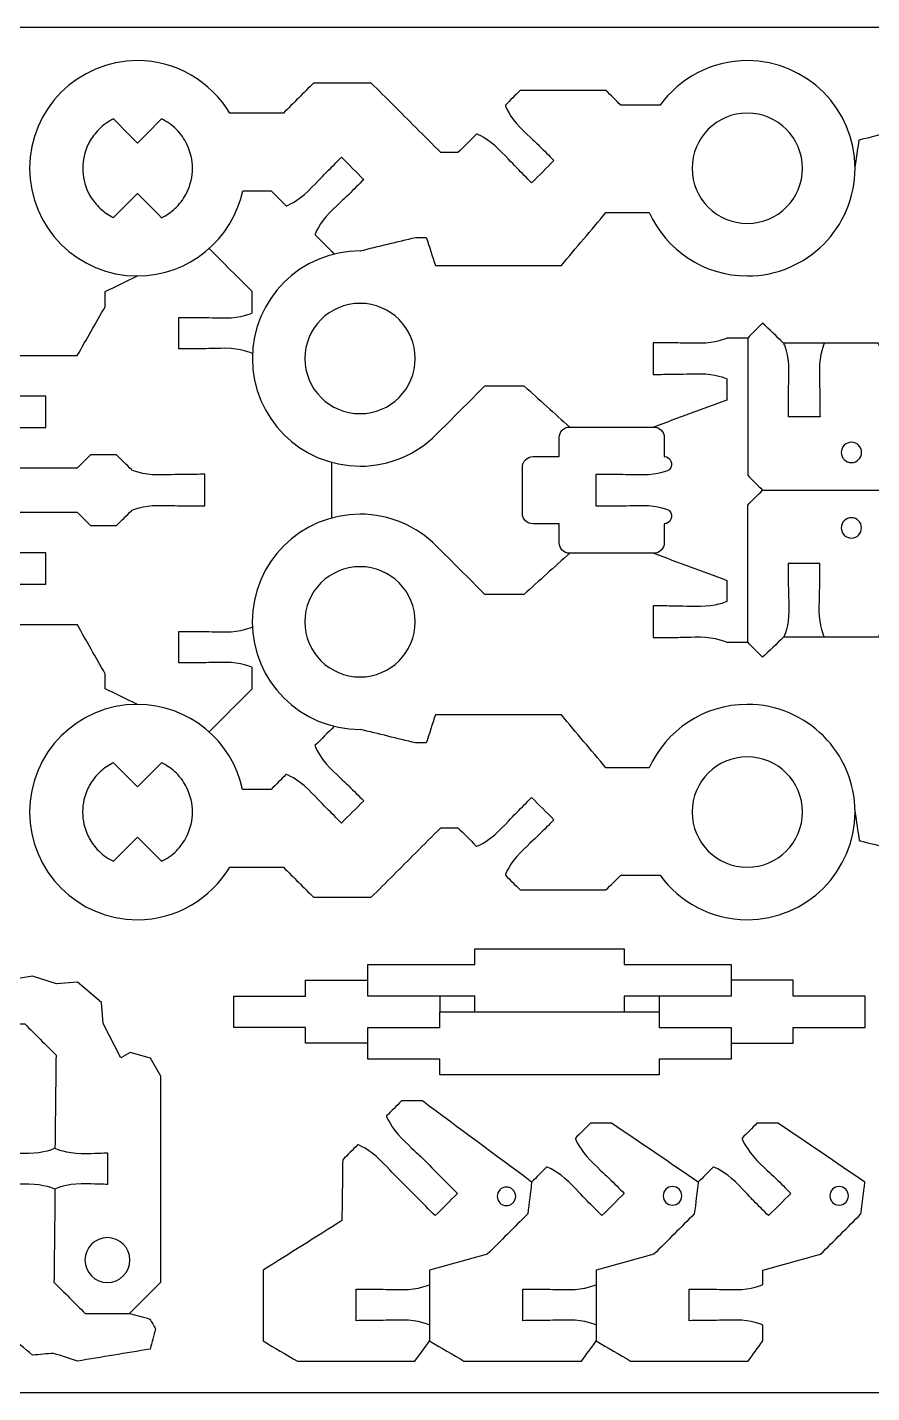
# Model space of a CAD drawing. Extents: x 0 to 680, y 0 to 410.
# Drawn here: x 50.8 to 131.1, y 140 to 270 of the extents above; entities that cross this region are included whole.
import ezdxf

# ---------------------------------------------------------------- set-up
doc = ezdxf.new("R2010")
doc.units = 0
doc.header["$MEASUREMENT"] = 0
doc.layers.add('DEFAULT', color=18, linetype='CONTINUOUS')

msp = doc.modelspace()

# ---------------------------------------------------------------- linework, layer by layer
at = {"layer": 'DEFAULT', "color": 1}
for points in [[(126.63, 239.94), (122.72, 239.93)], [(79.7, 228.59), (79.7, 223.28)], [(126.63, 211.94), (122.72, 211.93)], [(93.35, 176.27), (93.35, 177.77), (83.16, 177.77), (83.16, 180.77), (93.35, 180.77), (93.35, 182.27), (107.55, 182.27), (107.55, 180.77), (117.75, 180.77), (117.75, 177.77), (107.55, 177.77), (107.55, 176.27)], [(60.49, 147.54), (63.47, 150.52), (63.47, 154.74), (63.47, 170.13), (62.47, 171.87), (60.54, 172.39), (59.67, 171.89), (57.99, 175.17), (57.82, 177.16), (55.52, 179.09), (53.52, 178.92), (51.26, 179.67), (44.34, 178.53), (43.82, 176.59), (44.36, 175.65), (46.29, 175.13)], [(83.15, 173.27), (77.24, 173.27), (77.24, 174.77), (70.41, 174.77), (70.41, 177.77), (77.24, 177.77), (77.24, 179.27), (83.15, 179.27)], [(117.75, 173.27), (123.65, 173.27), (123.65, 174.77), (130.49, 174.77), (130.49, 177.77), (123.65, 177.77), (123.65, 179.27), (117.75, 179.27)], [(90, 177.77), (90, 176.27)], [(110.9, 177.77), (110.9, 176.27)]]:
    msp.add_lwpolyline(points, dxfattribs=at)
msp.add_lwpolyline([(90, 176.27), (110.9, 176.27), (110.9, 174.77), (117.75, 174.77), (117.75, 171.77), (110.9, 171.77), (110.9, 170.27), (90, 170.27), (90, 171.77), (83.16, 171.77), (83.16, 174.77), (90, 174.77)], close=True, dxfattribs=at)
for points, knots in [([(5.01, 140.01), (2.24, 140.01), (0.01, 142.24), (0.01, 145.01), (0.01, 185.01), (0.01, 225.01), (0.01, 265.01), (0.01, 267.77), (2.24, 270), (5.01, 270), (75, 270), (145, 270), (215, 270), (217.77, 270), (220.01, 267.77), (220.01, 265.01), (220.01, 225.01), (220.01, 185.01), (220.01, 145.01), (220.01, 142.24), (217.77, 140.01), (215, 140.01), (145, 140.01), (75, 140.01), (5.01, 140.01)], [0, 0, 0, 0, 1, 1, 1, 341.157, 341.157, 341.157, 342.157, 342.157, 342.157, 937.432, 937.432, 937.432, 938.432, 938.432, 938.432, 1278.589, 1278.589, 1278.589, 1279.589, 1279.589, 1279.589, 1874.864, 1874.864, 1874.864, 1874.864]), ([(82.42, 248.72), (84.19, 249.15), (85.95, 249.58), (87.72, 250), (88.05, 250), (88.39, 250), (88.72, 250), (89.01, 249.11), (89.3, 248.22), (89.6, 247.33), (93.59, 247.33), (97.59, 247.33), (101.58, 247.33), (102.99, 249.01), (104.41, 250.69), (105.82, 252.37), (107.18, 252.37), (108.55, 252.37), (109.91, 252.37), (109.92, 252.37), (109.92, 252.38), (109.93, 252.38), (111.54, 248.82), (115.12, 246.33), (119.28, 246.33), (122.1, 246.33), (124.66, 247.48), (126.52, 249.34), (128.37, 251.19), (129.52, 253.75), (129.52, 256.58), (129.52, 262.23), (124.93, 266.83), (119.28, 266.83), (115.86, 266.83), (112.84, 265.16), (110.97, 262.59), (109.73, 262.59), (108.48, 262.59), (107.24, 262.59), (106.76, 263.06), (106.29, 263.53), (105.82, 264), (103.1, 264), (100.38, 264), (97.66, 264), (97.19, 263.53), (96.72, 263.06), (96.25, 262.59), (96.21, 262.55), (96.68, 261.45), (97.66, 260.46), (98.64, 259.49), (99.22, 258.97), (99.46, 258.73), (99.93, 258.26), (100.4, 257.79), (100.87, 257.32), (100.16, 256.61), (99.46, 255.9), (98.75, 255.19), (98.28, 255.67), (97.81, 256.14), (97.34, 256.61), (97.1, 256.85), (96.59, 257.44), (95.6, 258.41), (94.63, 259.39), (93.52, 259.87), (93.49, 259.83), (92.9, 259.24), (92.31, 258.66), (91.73, 258.07), (91.19, 258.07), (90.65, 258.07), (90.11, 258.07), (89.32, 258.87), (88.52, 259.67), (87.72, 260.46), (87.01, 261.17), (86.31, 261.88), (85.6, 262.59), (84.89, 263.29), (84.18, 264), (83.48, 264.7), (81.65, 264.7), (79.83, 264.7), (78, 264.7), (77.04, 263.75), (76.09, 262.79), (75.13, 261.83), (73.43, 261.83), (71.73, 261.83), (70.03, 261.83), (68.23, 264.82), (64.96, 266.83), (61.23, 266.83), (55.57, 266.83), (50.98, 262.23), (50.98, 256.58), (50.98, 250.93), (55.57, 246.33), (61.23, 246.33), (66.14, 246.33), (70.26, 249.81), (71.25, 254.43), (72.15, 254.43), (73.06, 254.43), (73.96, 254.43), (74.43, 253.96), (74.91, 253.49), (75.38, 253.01), (75.42, 252.97), (76.52, 253.45), (77.5, 254.42), (78.48, 255.4), (79, 255.98), (79.24, 256.22), (79.71, 256.69), (80.18, 257.16), (80.65, 257.64), (81.36, 256.93), (82.06, 256.22), (82.77, 255.52), (82.3, 255.04), (81.83, 254.57), (81.35, 254.1), (81.11, 253.86), (80.53, 253.35), (79.55, 252.37), (78.58, 251.4), (78.1, 250.28), (78.14, 250.25), (78.75, 249.64), (79.36, 249.03), (79.97, 248.42)], [0, 0, 0, 0, 15.458103, 15.458103, 15.458103, 18.297103, 18.297103, 18.297103, 26.288301, 26.288301, 26.288301, 60.256301, 60.256301, 60.256301, 78.934754, 78.934754, 78.934754, 90.524754, 90.524754, 90.524754, 90.592289, 90.592289, 90.592289, 91.592289, 91.592289, 91.592289, 92.592289, 92.592289, 92.592289, 93.592289, 93.592289, 93.592289, 94.592289, 94.592289, 94.592289, 95.592289, 95.592289, 95.592289, 106.192289, 106.192289, 106.192289, 111.863286, 111.863286, 111.863286, 134.983286, 134.983286, 134.983286, 140.653575, 140.653575, 140.653575, 141.653575, 141.653575, 141.653575, 142.653575, 142.653575, 142.653575, 148.316089, 148.316089, 148.316089, 156.816927, 156.816927, 156.816927, 162.487941, 162.487941, 162.487941, 163.487941, 163.487941, 163.487941, 164.487941, 164.487941, 164.487941, 171.544159, 171.544159, 171.544159, 176.123159, 176.123159, 176.123159, 185.719309, 185.719309, 185.719309, 194.218025, 194.218025, 194.218025, 202.724524, 202.724524, 202.724524, 218.244524, 218.244524, 218.244524, 229.769657, 229.769657, 229.769657, 244.228657, 244.228657, 244.228657, 245.228657, 245.228657, 245.228657, 246.228657, 246.228657, 246.228657, 247.228657, 247.228657, 247.228657, 248.228657, 248.228657, 248.228657, 255.928657, 255.928657, 255.928657, 261.598947, 261.598947, 261.598947, 262.598947, 262.598947, 262.598947, 263.598947, 263.598947, 263.598947, 269.257922, 269.257922, 269.257922, 277.757346, 277.757346, 277.757346, 283.427655, 283.427655, 283.427655, 284.427655, 284.427655, 284.427655, 285.427655, 285.427655, 285.427655, 292.766009, 292.766009, 292.766009, 292.766009]), ([(129.52, 256.58), (129.66, 257.48), (129.79, 258.38), (129.92, 259.28), (131.17, 259.61), (132.41, 259.95), (133.66, 260.28), (133.7, 260.31), (134.65, 259.56), (135.34, 258.37), (136.03, 257.17), (136.38, 256.47), (136.55, 256.18), (136.89, 255.6), (137.22, 255.03), (137.55, 254.45), (138.42, 254.95), (139.28, 255.45), (140.15, 255.95), (139.82, 256.53), (139.48, 257.1), (139.15, 257.68), (138.98, 257.98), (138.54, 258.63), (137.85, 259.82), (137.16, 261.02), (136.99, 262.21), (137.03, 262.24), (137.61, 262.57), (138.19, 262.9), (138.77, 263.24), (139.41, 263.06), (140.06, 262.89), (140.7, 262.72), (142.92, 258.71), (145.13, 254.71), (147.35, 250.71)], [0, 0, 0, 0, 7.731468, 7.731468, 7.731468, 18.686529, 18.686529, 18.686529, 19.686529, 19.686529, 19.686529, 20.686529, 20.686529, 20.686529, 26.345053, 26.345053, 26.345053, 34.845001, 34.845001, 34.845001, 40.508533, 40.508533, 40.508533, 41.508533, 41.508533, 41.508533, 42.508533, 42.508533, 42.508533, 48.176586, 48.176586, 48.176586, 53.849617, 53.849617, 53.849617, 92.767523, 92.767523, 92.767523, 92.767523]), ([(114.02, 256.58), (114.02, 259.48), (116.38, 261.83), (119.28, 261.83), (122.17, 261.83), (124.52, 259.48), (124.52, 256.58), (124.52, 253.68), (122.17, 251.33), (119.28, 251.33), (116.38, 251.33), (114.02, 253.68), (114.02, 256.58)], [1, 1, 1, 1, 2, 2, 2, 3, 3, 3, 4, 4, 4, 5, 5, 5, 5]), ([(58.96, 251.89), (58.9, 251.91), (58.84, 251.95), (58.78, 251.98), (58.34, 252.22), (57.93, 252.52), (57.56, 252.89), (57.19, 253.26), (56.89, 253.67), (56.65, 254.1), (56.62, 254.16), (56.59, 254.23), (56.56, 254.29), (55.85, 255.73), (55.85, 257.43), (56.55, 258.87), (56.58, 258.93), (56.61, 259), (56.65, 259.06), (56.89, 259.49), (57.19, 259.91), (57.56, 260.28), (57.98, 260.7), (58.45, 261.03), (58.96, 261.28), (59.72, 260.51), (60.49, 259.75), (61.25, 258.98), (62.02, 259.75), (62.78, 260.51), (63.54, 261.28), (64.05, 261.03), (64.52, 260.7), (64.94, 260.28), (65.37, 259.85), (65.7, 259.38), (65.94, 258.87), (66.65, 257.43), (66.65, 255.73), (65.95, 254.29), (65.7, 253.78), (65.37, 253.31), (64.95, 252.89), (64.58, 252.52), (64.17, 252.21), (63.73, 251.98), (63.67, 251.94), (63.61, 251.91), (63.54, 251.88), (62.78, 252.65), (62.01, 253.41), (61.25, 254.18), (60.49, 253.41), (59.72, 252.65), (58.96, 251.89)], [9.176832, 9.176832, 9.176832, 9.176832, 10.176832, 10.176832, 10.176832, 11.176832, 11.176832, 11.176832, 12.176832, 12.176832, 12.176832, 13.176832, 13.176832, 13.176832, 14.176832, 14.176832, 14.176832, 15.176832, 15.176832, 15.176832, 16.176832, 16.176832, 16.176832, 17.176832, 17.176832, 17.176832, 26.36922, 26.36922, 26.36922, 35.553127, 35.553127, 35.553127, 36.553127, 36.553127, 36.553127, 37.553127, 37.553127, 37.553127, 38.553127, 38.553127, 38.553127, 39.553127, 39.553127, 39.553127, 40.553127, 40.553127, 40.553127, 41.553127, 41.553127, 41.553127, 50.745515, 50.745515, 50.745515, 59.922347, 59.922347, 59.922347, 59.922347]), ([(72.16, 238.94), (72.16, 238.99), (71.04, 239.44), (69.66, 239.44), (68.28, 239.44), (67.5, 239.39), (67.16, 239.39), (66.49, 239.39), (65.83, 239.39), (65.16, 239.39), (65.16, 240.38), (65.16, 241.38), (65.16, 242.38), (65.82, 242.38), (66.49, 242.38), (67.16, 242.39), (67.5, 242.39), (68.27, 242.34), (69.66, 242.34), (71.04, 242.34), (72.16, 242.78), (72.16, 242.84), (72.16, 243.51), (72.16, 244.17), (72.16, 244.84), (70.79, 246.21), (69.42, 247.58), (68.06, 248.94)], [0, 0, 0, 0, 1, 1, 1, 2, 2, 2, 7.671007, 7.671007, 7.671007, 16.161007, 16.161007, 16.161007, 21.822016, 21.822016, 21.822016, 22.822016, 22.822016, 22.822016, 23.822016, 23.822016, 23.822016, 29.482016, 29.482016, 29.482016, 45.92932, 45.92932, 45.92932, 45.92932]), ([(82.42, 248.72), (76.77, 248.72), (72.17, 244.12), (72.17, 238.47), (72.17, 232.82), (76.77, 228.22), (82.42, 228.22), (85.25, 228.22), (87.81, 229.37), (89.67, 231.23), (91.21, 232.77), (92.76, 234.32), (94.31, 235.87), (95.55, 235.87), (96.78, 235.87), (98.02, 235.87), (99.47, 234.56), (100.92, 233.25), (102.37, 231.94)], [0, 0, 0, 0, 1, 1, 1, 2, 2, 2, 3, 3, 3, 21.617416, 21.617416, 21.617416, 32.116416, 32.116416, 32.116416, 48.746912, 48.746912, 48.746912, 48.746912]), ([(61.23, 205.54), (60.21, 206.04), (59.18, 206.53), (58.16, 207.03), (58.16, 207.51), (58.16, 207.99), (58.16, 208.46), (57.28, 210.01), (56.4, 211.56), (55.52, 213.11), (52.66, 213.11), (49.79, 213.11), (46.93, 213.11), (46.46, 213.58), (45.99, 214.05), (45.52, 214.52), (45.52, 215.19), (45.52, 215.86), (45.52, 216.52), (45.52, 216.58), (46.64, 217.03), (48.01, 217.03), (49.4, 217.03), (50.17, 216.98), (50.52, 216.98), (51.18, 216.98), (51.85, 216.99), (52.51, 216.99), (52.51, 217.99), (52.51, 218.99), (52.51, 219.98), (51.85, 219.98), (51.18, 219.98), (50.51, 219.98), (50.17, 219.98), (49.39, 219.93), (48.01, 219.93), (46.64, 219.93), (45.51, 220.38), (45.51, 220.43), (45.51, 221.1), (45.51, 221.76), (45.51, 222.43), (45.98, 222.9), (46.45, 223.37), (46.92, 223.84), (49.79, 223.84), (52.65, 223.84), (55.51, 223.84), (55.94, 223.42), (56.36, 222.99), (56.78, 222.57), (57.61, 222.57), (58.43, 222.57), (59.25, 222.57), (59.73, 223.04), (60.2, 223.51), (60.67, 223.98), (60.67, 224.04), (61.79, 224.49), (63.17, 224.49), (64.55, 224.49), (65.32, 224.44), (65.67, 224.44), (66.33, 224.45), (67, 224.45), (67.66, 224.45), (67.66, 225.45), (67.66, 226.45), (67.66, 227.45), (67, 227.44), (66.33, 227.44), (65.66, 227.44), (65.32, 227.44), (64.54, 227.39), (63.16, 227.39), (61.78, 227.39), (60.66, 227.84), (60.66, 227.89), (60.19, 228.36), (59.72, 228.83), (59.25, 229.3), (58.42, 229.3), (57.6, 229.3), (56.78, 229.3), (56.35, 228.88), (55.93, 228.46), (55.51, 228.03), (52.65, 228.03), (49.78, 228.03), (46.92, 228.03), (46.45, 228.5), (45.98, 228.97), (45.51, 229.45), (45.51, 230.11), (45.51, 230.78), (45.51, 231.44), (45.51, 231.5), (46.63, 231.94), (48.01, 231.94), (49.39, 231.94), (50.17, 231.89), (50.51, 231.89), (51.18, 231.89), (51.84, 231.89), (52.51, 231.89), (52.51, 232.89), (52.51, 233.89), (52.51, 234.89), (51.84, 234.89), (51.18, 234.89), (50.51, 234.89), (50.17, 234.89), (49.39, 234.84), (48.01, 234.84), (46.63, 234.85), (45.51, 235.29), (45.51, 235.35), (45.51, 236.02), (45.51, 236.68), (45.51, 237.35), (45.98, 237.82), (46.45, 238.29), (46.92, 238.76), (49.79, 238.76), (52.65, 238.76), (55.51, 238.76), (56.4, 240.31), (57.28, 241.86), (58.16, 243.4), (58.16, 243.88), (58.16, 244.36), (58.16, 244.84), (59.18, 245.34), (60.21, 245.84), (61.23, 246.33)], [0, 0, 0, 0, 9.657641, 9.657641, 9.657641, 13.718641, 13.718641, 13.718641, 28.872603, 28.872603, 28.872603, 53.212603, 53.212603, 53.212603, 58.882892, 58.882892, 58.882892, 64.552892, 64.552892, 64.552892, 65.552892, 65.552892, 65.552892, 66.552892, 66.552892, 66.552892, 72.213901, 72.213901, 72.213901, 80.713901, 80.713901, 80.713901, 86.38391, 86.38391, 86.38391, 87.38391, 87.38391, 87.38391, 88.38391, 88.38391, 88.38391, 94.05591, 94.05591, 94.05591, 99.718424, 99.718424, 99.718424, 124.065424, 124.065424, 124.065424, 129.164373, 129.164373, 129.164373, 136.164373, 136.164373, 136.164373, 141.835369, 141.835369, 141.835369, 142.835369, 142.835369, 142.835369, 143.835369, 143.835369, 143.835369, 149.49538, 149.49538, 149.49538, 157.99338, 157.99338, 157.99338, 163.663419, 163.663419, 163.663419, 164.663419, 164.663419, 164.663419, 165.663419, 165.663419, 165.663419, 171.333001, 171.333001, 171.333001, 178.333001, 178.333001, 178.333001, 183.429834, 183.429834, 183.429834, 207.769834, 207.769834, 207.769834, 213.441538, 213.441538, 213.441538, 219.101538, 219.101538, 219.101538, 220.101538, 220.101538, 220.101538, 221.101538, 221.101538, 221.101538, 226.771545, 226.771545, 226.771545, 235.271545, 235.271545, 235.271545, 240.931545, 240.931545, 240.931545, 241.931545, 241.931545, 241.931545, 242.931545, 242.931545, 242.931545, 248.601545, 248.601545, 248.601545, 254.258399, 254.258399, 254.258399, 278.607399, 278.607399, 278.607399, 293.752793, 293.752793, 293.752793, 297.832793, 297.832793, 297.832793, 307.501814, 307.501814, 307.501814, 307.501814]), ([(82.42, 243.72), (85.32, 243.72), (87.67, 241.37), (87.67, 238.47), (87.67, 235.57), (85.32, 233.22), (82.42, 233.22), (79.52, 233.22), (77.17, 235.57), (77.17, 238.47), (77.17, 241.37), (79.52, 243.72), (82.42, 243.72)], [1, 1, 1, 1, 2, 2, 2, 3, 3, 3, 4, 4, 4, 5, 5, 5, 5]), ([(137.63, 225.94), (138.1, 226.41), (138.57, 226.88), (139.04, 227.35), (139.04, 231.71), (139.04, 236.07), (139.04, 240.42), (138.57, 240.9), (138.1, 241.37), (137.63, 241.84), (136.96, 241.21), (136.3, 240.57), (135.63, 239.94), (135.58, 239.94), (135.13, 238.82), (135.13, 237.44), (135.13, 236.05), (135.18, 235.28), (135.18, 234.93), (135.18, 234.27), (135.18, 233.6), (135.18, 232.93), (134.19, 232.93), (133.19, 232.93), (132.19, 232.93), (132.18, 233.6), (132.18, 234.27), (132.18, 234.93), (132.18, 235.27), (132.23, 236.05), (132.23, 237.43), (132.23, 238.82), (131.78, 239.93), (131.72, 239.93), (130.03, 239.93), (128.33, 239.94), (126.63, 239.94), (126.58, 239.94), (126.13, 238.82), (126.13, 237.44), (126.13, 236.05), (126.18, 235.28), (126.18, 234.93), (126.18, 234.27), (126.18, 233.6), (126.19, 232.93), (125.19, 232.93), (124.19, 232.93), (123.19, 232.93), (123.19, 233.6), (123.18, 234.27), (123.18, 234.93), (123.18, 235.27), (123.23, 236.05), (123.23, 237.43), (123.23, 238.82), (122.79, 239.93), (122.72, 239.93), (122.06, 240.57), (121.39, 241.2), (120.73, 241.84), (120.25, 241.37), (119.78, 240.89), (119.31, 240.42), (119.31, 236.07), (119.31, 231.71), (119.31, 227.35), (119.78, 226.88), (120.25, 226.41), (120.72, 225.94)], [0, 0, 0, 0, 5.671704, 5.671704, 5.671704, 42.729704, 42.729704, 42.729704, 48.406361, 48.406361, 48.406361, 56.236361, 56.236361, 56.236361, 57.236361, 57.236361, 57.236361, 58.236361, 58.236361, 58.236361, 63.907368, 63.907368, 63.907368, 72.407368, 72.407368, 72.407368, 78.068375, 78.068375, 78.068375, 79.068375, 79.068375, 79.068375, 80.068375, 80.068375, 80.068375, 94.509378, 94.509378, 94.509378, 95.509378, 95.509378, 95.509378, 96.509378, 96.509378, 96.509378, 102.180417, 102.180417, 102.180417, 110.680417, 110.680417, 110.680417, 116.341425, 116.341425, 116.341425, 117.341425, 117.341425, 117.341425, 118.341425, 118.341425, 118.341425, 126.169288, 126.169288, 126.169288, 131.841698, 131.841698, 131.841698, 168.899698, 168.899698, 168.899698, 174.571402, 174.571402, 174.571402, 174.571402]), ([(119.31, 240.42), (118.65, 240.42), (117.98, 240.42), (117.32, 240.42), (117.32, 240.36), (116.2, 239.92), (114.82, 239.92), (113.43, 239.92), (112.66, 239.96), (112.32, 239.96), (111.65, 239.96), (110.99, 239.96), (110.32, 239.96), (110.32, 238.96), (110.32, 237.96), (110.32, 236.96), (110.99, 236.96), (111.65, 236.97), (112.32, 236.97), (112.66, 236.97), (113.44, 237.02), (114.82, 237.02), (116.16, 237.02), (117.25, 236.6), (117.32, 236.53), (117.32, 235.86), (117.32, 235.19), (117.32, 234.52), (115, 233.66), (112.68, 232.8), (110.37, 231.94)], [0, 0, 0, 0, 5.665, 5.665, 5.665, 6.665, 6.665, 6.665, 7.665, 7.665, 7.665, 13.325, 13.325, 13.325, 21.822, 21.822, 21.822, 27.492007, 27.492007, 27.492007, 28.492007, 28.492007, 28.492007, 29.492007, 29.492007, 29.492007, 35.181007, 35.181007, 35.181007, 56.1867, 56.1867, 56.1867, 56.1867]), ([(110.37, 231.94), (107.7, 231.94), (105.04, 231.94), (102.37, 231.94), (101.82, 231.94), (101.37, 231.49), (101.37, 230.94), (101.37, 230.34), (101.37, 229.74), (101.37, 229.14), (100.54, 229.13), (99.7, 229.13), (98.87, 229.13), (98.32, 229.13), (97.87, 228.68), (97.87, 228.13), (97.87, 226.66), (97.87, 225.19), (97.87, 223.73), (97.87, 223.18), (98.32, 222.73), (98.87, 222.73), (99.7, 222.73), (100.54, 222.73), (101.37, 222.73), (101.37, 222.14), (101.37, 221.54), (101.37, 220.94), (101.37, 220.38), (101.82, 219.93), (102.37, 219.93), (105.04, 219.93), (107.7, 219.93), (110.37, 219.93), (110.92, 219.93), (111.37, 220.38), (111.37, 220.94), (111.37, 221.54), (111.37, 222.14), (111.37, 222.73), (111.95, 222.73), (112.29, 223.49), (111.87, 223.98), (111.87, 224.03), (110.75, 224.48), (109.37, 224.48), (107.99, 224.48), (107.21, 224.43), (106.87, 224.43), (106.2, 224.43), (105.54, 224.43), (104.87, 224.43), (104.87, 225.43), (104.87, 226.43), (104.87, 227.43), (105.53, 227.43), (106.2, 227.43), (106.87, 227.43), (107.2, 227.43), (107.98, 227.38), (109.37, 227.38), (110.75, 227.38), (111.87, 227.83), (111.86, 227.89), (112.28, 228.38), (111.95, 229.14), (111.37, 229.14), (111.37, 229.74), (111.37, 230.34), (111.37, 230.94), (111.37, 231.49), (110.92, 231.94), (110.37, 231.94)], [1, 1, 1, 1, 23.679, 23.679, 23.679, 24.679, 24.679, 24.679, 29.784, 29.784, 29.784, 36.874028, 36.874028, 36.874028, 37.874028, 37.874028, 37.874028, 50.353028, 50.353028, 50.353028, 51.353028, 51.353028, 51.353028, 58.443051, 58.443051, 58.443051, 63.537051, 63.537051, 63.537051, 64.537051, 64.537051, 64.537051, 87.215051, 87.215051, 87.215051, 88.215051, 88.215051, 88.215051, 93.309051, 93.309051, 93.309051, 94.309051, 94.309051, 94.309051, 95.309051, 95.309051, 95.309051, 96.309051, 96.309051, 96.309051, 101.981058, 101.981058, 101.981058, 110.481058, 110.481058, 110.481058, 116.140058, 116.140058, 116.140058, 117.140058, 117.140058, 117.140058, 118.140058, 118.140058, 118.140058, 119.140058, 119.140058, 119.140058, 124.245059, 124.245059, 124.245059, 125.245059, 125.245059, 125.245059, 125.245059]), ([(130.15, 229.53), (130.15, 229), (129.71, 228.56), (129.18, 228.56), (128.64, 228.56), (128.21, 229), (128.21, 229.53), (128.21, 230.06), (128.64, 230.5), (129.18, 230.5), (129.71, 230.5), (130.15, 230.06), (130.15, 229.53)], [1, 1, 1, 1, 2, 2, 2, 3, 3, 3, 4, 4, 4, 5, 5, 5, 5]), ([(119.31, 224.52), (119.31, 220.16), (119.31, 215.81), (119.31, 211.45), (119.78, 210.97), (120.25, 210.5), (120.72, 210.03), (121.39, 210.66), (122.06, 211.3), (122.72, 211.93), (122.78, 211.93), (123.23, 213.06), (123.22, 214.44), (123.22, 215.82), (123.17, 216.59), (123.17, 216.94), (123.17, 217.6), (123.17, 218.27), (123.17, 218.94), (124.17, 218.94), (125.17, 218.94), (126.17, 218.94), (126.17, 218.27), (126.17, 217.61), (126.17, 216.94), (126.17, 216.6), (126.13, 215.82), (126.12, 214.44), (126.13, 213.06), (126.57, 211.94), (126.63, 211.94), (128.33, 211.94), (130.03, 211.94), (131.72, 211.93), (131.78, 211.93), (132.22, 213.06), (132.22, 214.44), (132.22, 215.82), (132.17, 216.59), (132.18, 216.94), (132.17, 217.6), (132.17, 218.27), (132.17, 218.94), (133.17, 218.94), (134.17, 218.94), (135.17, 218.94), (135.17, 218.27), (135.17, 217.61), (135.17, 216.94), (135.17, 216.6), (135.12, 215.82), (135.12, 214.44), (135.13, 213.06), (135.57, 211.94), (135.63, 211.94), (136.3, 211.3), (136.96, 210.67), (137.63, 210.03), (138.1, 210.5), (138.57, 210.98), (139.04, 211.45), (139.04, 215.81), (139.04, 220.16), (139.04, 224.52), (138.57, 224.99), (138.1, 225.46), (137.63, 225.94), (131.99, 225.94), (126.36, 225.94), (120.72, 225.94), (120.25, 225.46), (119.78, 224.99), (119.31, 224.52)], [5.670997, 5.670997, 5.670997, 5.670997, 42.729997, 42.729997, 42.729997, 48.408067, 48.408067, 48.408067, 56.237343, 56.237343, 56.237343, 57.237343, 57.237343, 57.237343, 58.237343, 58.237343, 58.237343, 63.90735, 63.90735, 63.90735, 72.40735, 72.40735, 72.40735, 78.068357, 78.068357, 78.068357, 79.068357, 79.068357, 79.068357, 80.068357, 80.068357, 80.068357, 94.50936, 94.50936, 94.50936, 95.50936, 95.50936, 95.50936, 96.50936, 96.50936, 96.50936, 102.179396, 102.179396, 102.179396, 110.678396, 110.678396, 110.678396, 116.339405, 116.339405, 116.339405, 117.339405, 117.339405, 117.339405, 118.339405, 118.339405, 118.339405, 126.16937, 126.16937, 126.16937, 131.841074, 131.841074, 131.841074, 168.900074, 168.900074, 168.900074, 174.57107, 174.57107, 174.57107, 222.48807, 222.48807, 222.48807, 228.159067, 228.159067, 228.159067, 228.159067]), ([(102.37, 219.93), (100.92, 218.62), (99.46, 217.31), (98.01, 216), (96.78, 216), (95.54, 216), (94.31, 216), (92.76, 217.55), (91.21, 219.1), (89.66, 220.64), (87.81, 222.5), (85.24, 223.65), (82.42, 223.65), (76.76, 223.65), (72.16, 219.05), (72.16, 213.4), (72.16, 207.75), (76.76, 203.15), (82.42, 203.15)], [0, 0, 0, 0, 16.63799, 16.63799, 16.63799, 27.13799, 27.13799, 27.13799, 45.753284, 45.753284, 45.753284, 46.753284, 46.753284, 46.753284, 47.753284, 47.753284, 47.753284, 48.753284, 48.753284, 48.753284, 48.753284]), ([(128.21, 222.34), (128.21, 222.87), (128.64, 223.31), (129.18, 223.31), (129.71, 223.31), (130.14, 222.87), (130.14, 222.34), (130.14, 221.81), (129.71, 221.37), (129.18, 221.37), (128.64, 221.37), (128.21, 221.81), (128.21, 222.34)], [1, 1, 1, 1, 2, 2, 2, 3, 3, 3, 4, 4, 4, 5, 5, 5, 5]), ([(110.37, 219.93), (112.68, 219.07), (115, 218.21), (117.31, 217.35), (117.31, 216.68), (117.31, 216.01), (117.31, 215.35), (117.25, 215.27), (116.15, 214.86), (114.82, 214.86), (113.43, 214.86), (112.66, 214.9), (112.32, 214.9), (111.65, 214.91), (110.98, 214.91), (110.32, 214.91), (110.32, 213.91), (110.32, 212.91), (110.32, 211.91), (110.98, 211.91), (111.65, 211.91), (112.31, 211.91), (112.65, 211.91), (113.43, 211.96), (114.81, 211.96), (116.19, 211.95), (117.31, 211.51), (117.31, 211.45), (117.98, 211.45), (118.64, 211.45), (119.31, 211.45)], [0, 0, 0, 0, 20.994685, 20.994685, 20.994685, 26.684685, 26.684685, 26.684685, 27.684685, 27.684685, 27.684685, 28.684685, 28.684685, 28.684685, 34.353694, 34.353694, 34.353694, 42.853694, 42.853694, 42.853694, 48.513694, 48.513694, 48.513694, 49.513694, 49.513694, 49.513694, 50.513694, 50.513694, 50.513694, 56.180694, 56.180694, 56.180694, 56.180694]), ([(77.16, 213.4), (77.16, 216.3), (79.52, 218.65), (82.42, 218.65), (85.32, 218.65), (87.67, 216.3), (87.67, 213.4), (87.67, 210.5), (85.32, 208.15), (82.42, 208.15), (79.52, 208.15), (77.16, 210.5), (77.16, 213.4)], [1, 1, 1, 1, 2, 2, 2, 3, 3, 3, 4, 4, 4, 5, 5, 5, 5]), ([(68.06, 202.92), (69.42, 204.29), (70.79, 205.66), (72.16, 207.03), (72.16, 207.69), (72.16, 208.36), (72.16, 209.03), (72.16, 209.09), (71.04, 209.53), (69.66, 209.54), (68.28, 209.54), (67.5, 209.49), (67.16, 209.49), (66.49, 209.49), (65.83, 209.49), (65.16, 209.49), (65.16, 210.49), (65.16, 211.49), (65.16, 212.49), (65.83, 212.49), (66.5, 212.49), (67.16, 212.48), (67.5, 212.49), (68.28, 212.44), (69.66, 212.44), (71.04, 212.44), (72.16, 212.88), (72.16, 212.94)], [0, 0, 0, 0, 16.461446, 16.461446, 16.461446, 22.131446, 22.131446, 22.131446, 23.131446, 23.131446, 23.131446, 24.131446, 24.131446, 24.131446, 29.792446, 29.792446, 29.792446, 38.292446, 38.292446, 38.292446, 43.962455, 43.962455, 43.962455, 44.962455, 44.962455, 44.962455, 45.962455, 45.962455, 45.962455, 45.962455]), ([(79.96, 203.45), (79.35, 202.84), (78.74, 202.23), (78.13, 201.62), (78.09, 201.59), (78.57, 200.48), (79.55, 199.5), (80.52, 198.52), (81.11, 198.01), (81.35, 197.77), (81.82, 197.3), (82.29, 196.83), (82.77, 196.36), (82.06, 195.65), (81.35, 194.94), (80.65, 194.24), (80.18, 194.71), (79.71, 195.18), (79.24, 195.65), (78.99, 195.89), (78.48, 196.47), (77.5, 197.45), (76.52, 198.42), (75.42, 198.9), (75.37, 198.86), (74.9, 198.39), (74.43, 197.91), (73.96, 197.44), (73.05, 197.44), (72.15, 197.44), (71.24, 197.44), (70.26, 202.06), (66.14, 205.54), (61.22, 205.54), (55.57, 205.54), (50.97, 200.94), (50.97, 195.29), (50.97, 189.64), (55.57, 185.04), (61.22, 185.04), (64.96, 185.04), (68.23, 187.05), (70.02, 190.04), (71.72, 190.04), (73.42, 190.04), (75.12, 190.04), (76.08, 189.08), (77.04, 188.12), (78, 187.17), (79.82, 187.17), (81.65, 187.17), (83.47, 187.17), (84.18, 187.87), (84.89, 188.58), (85.6, 189.29), (86.3, 189.99), (87.01, 190.7), (87.72, 191.41), (88.51, 192.2), (89.31, 193), (90.11, 193.8), (90.65, 193.8), (91.19, 193.8), (91.72, 193.8), (92.31, 193.21), (92.9, 192.63), (93.48, 192.04), (93.52, 192), (94.63, 192.48), (95.6, 193.46), (96.58, 194.43), (97.09, 195.02), (97.34, 195.26), (97.81, 195.73), (98.28, 196.2), (98.75, 196.68), (99.45, 195.97), (100.16, 195.26), (100.87, 194.56), (100.4, 194.08), (99.93, 193.61), (99.46, 193.14), (99.22, 192.9), (98.63, 192.38), (97.65, 191.41), (96.68, 190.43), (96.2, 189.32), (96.25, 189.28), (96.72, 188.81), (97.19, 188.34), (97.66, 187.87), (100.38, 187.87), (103.1, 187.87), (105.82, 187.87), (106.29, 188.34), (106.76, 188.81), (107.23, 189.28), (108.48, 189.28), (109.72, 189.28), (110.97, 189.28), (112.83, 186.72), (115.86, 185.04), (119.27, 185.04), (124.92, 185.04), (129.52, 189.64), (129.52, 195.29), (129.52, 198.12), (128.37, 200.68), (126.51, 202.53), (124.66, 204.39), (122.1, 205.54), (119.27, 205.54), (115.12, 205.54), (111.53, 203.06), (109.93, 199.49), (109.92, 199.5), (109.91, 199.5), (109.91, 199.5), (108.54, 199.5), (107.18, 199.5), (105.82, 199.5), (104.4, 201.18), (102.99, 202.86), (101.58, 204.55), (97.58, 204.55), (93.59, 204.55), (89.59, 204.55), (89.3, 203.65), (89.01, 202.76), (88.72, 201.87), (88.38, 201.87), (88.05, 201.87), (87.71, 201.87), (85.95, 202.3), (84.18, 202.73), (82.42, 203.15)], [0, 0, 0, 0, 7.339061, 7.339061, 7.339061, 8.339061, 8.339061, 8.339061, 9.339061, 9.339061, 9.339061, 15.010075, 15.010075, 15.010075, 23.509499, 23.509499, 23.509499, 29.164939, 29.164939, 29.164939, 30.164939, 30.164939, 30.164939, 31.164939, 31.164939, 31.164939, 36.835935, 36.835935, 36.835935, 44.534935, 44.534935, 44.534935, 45.534935, 45.534935, 45.534935, 46.534935, 46.534935, 46.534935, 47.534935, 47.534935, 47.534935, 48.534935, 48.534935, 48.534935, 62.993935, 62.993935, 62.993935, 74.518362, 74.518362, 74.518362, 90.038362, 90.038362, 90.038362, 98.546275, 98.546275, 98.546275, 107.043577, 107.043577, 107.043577, 116.639727, 116.639727, 116.639727, 121.219727, 121.219727, 121.219727, 128.276652, 128.276652, 128.276652, 129.276652, 129.276652, 129.276652, 130.276652, 130.276652, 130.276652, 135.948375, 135.948375, 135.948375, 144.449213, 144.449213, 144.449213, 150.112435, 150.112435, 150.112435, 151.112435, 151.112435, 151.112435, 152.112435, 152.112435, 152.112435, 157.782017, 157.782017, 157.782017, 180.899017, 180.899017, 180.899017, 186.569307, 186.569307, 186.569307, 197.169307, 197.169307, 197.169307, 198.169307, 198.169307, 198.169307, 199.169307, 199.169307, 199.169307, 200.169307, 200.169307, 200.169307, 201.169307, 201.169307, 201.169307, 202.169307, 202.169307, 202.169307, 202.238625, 202.238625, 202.238625, 213.829625, 213.829625, 213.829625, 232.504617, 232.504617, 232.504617, 266.473617, 266.473617, 266.473617, 274.463865, 274.463865, 274.463865, 277.304865, 277.304865, 277.304865, 292.762967, 292.762967, 292.762967, 292.762967]), ([(119.27, 200.54), (122.17, 200.54), (124.52, 198.19), (124.52, 195.29), (124.52, 192.39), (122.17, 190.04), (119.27, 190.04), (116.37, 190.04), (114.02, 192.39), (114.02, 195.29), (114.02, 198.19), (116.37, 200.54), (119.27, 200.54)], [1, 1, 1, 1, 2, 2, 2, 3, 3, 3, 4, 4, 4, 5, 5, 5, 5]), ([(129.52, 195.29), (129.65, 194.39), (129.79, 193.49), (129.92, 192.59), (131.16, 192.26), (132.41, 191.92), (133.65, 191.59), (133.7, 191.56), (134.65, 192.31), (135.34, 193.5), (136.03, 194.7), (136.38, 195.4), (136.55, 195.69), (136.88, 196.27), (137.22, 196.84), (137.55, 197.42), (138.41, 196.92), (139.28, 196.42), (140.15, 195.92), (139.81, 195.34), (139.48, 194.77), (139.14, 194.19), (138.97, 193.89), (138.54, 193.24), (137.85, 192.05), (137.16, 190.85), (136.99, 189.66), (137.03, 189.63), (137.61, 189.3), (138.19, 188.97), (138.76, 188.63), (139.41, 188.81), (140.05, 188.98), (140.7, 189.15), (142.92, 193.16), (145.13, 197.16), (147.35, 201.16)], [0, 0, 0, 0, 7.73231, 7.73231, 7.73231, 18.687819, 18.687819, 18.687819, 19.687819, 19.687819, 19.687819, 20.687819, 20.687819, 20.687819, 26.346343, 26.346343, 26.346343, 34.844424, 34.844424, 34.844424, 40.506453, 40.506453, 40.506453, 41.506453, 41.506453, 41.506453, 42.506453, 42.506453, 42.506453, 48.172773, 48.172773, 48.172773, 53.845545, 53.845545, 53.845545, 92.775283, 92.775283, 92.775283, 92.775283]), ([(61.25, 197.69), (62.01, 198.46), (62.77, 199.22), (63.54, 199.99), (63.6, 199.96), (63.66, 199.93), (63.73, 199.89), (64.16, 199.66), (64.57, 199.36), (64.94, 198.98), (65.37, 198.56), (65.7, 198.09), (65.94, 197.58), (66.65, 196.14), (66.65, 194.44), (65.94, 193), (65.7, 192.49), (65.36, 192.02), (64.94, 191.59), (64.52, 191.17), (64.04, 190.84), (63.54, 190.6), (62.78, 191.36), (62.01, 192.12), (61.25, 192.89), (60.48, 192.12), (59.72, 191.36), (58.96, 190.6), (58.45, 190.84), (57.97, 191.17), (57.55, 191.59), (57.18, 191.96), (56.88, 192.38), (56.65, 192.81), (56.61, 192.87), (56.58, 192.94), (56.55, 193), (55.84, 194.44), (55.84, 196.14), (56.55, 197.58), (56.58, 197.64), (56.61, 197.71), (56.65, 197.77), (56.88, 198.2), (57.18, 198.61), (57.55, 198.98), (57.92, 199.35), (58.33, 199.65), (58.77, 199.89), (58.83, 199.92), (58.89, 199.96), (58.96, 199.98), (59.72, 199.22), (60.48, 198.46), (61.25, 197.69)], [0, 0, 0, 0, 9.192388, 9.192388, 9.192388, 10.192388, 10.192388, 10.192388, 11.192388, 11.192388, 11.192388, 12.192388, 12.192388, 12.192388, 13.192388, 13.192388, 13.192388, 14.192388, 14.192388, 14.192388, 15.192388, 15.192388, 15.192388, 24.377001, 24.377001, 24.377001, 33.56939, 33.56939, 33.56939, 34.56939, 34.56939, 34.56939, 35.56939, 35.56939, 35.56939, 36.56939, 36.56939, 36.56939, 37.56939, 37.56939, 37.56939, 38.56939, 38.56939, 38.56939, 39.56939, 39.56939, 39.56939, 40.56939, 40.56939, 40.56939, 41.56939, 41.56939, 41.56939, 50.746929, 50.746929, 50.746929, 50.746929]), ([(43.31, 152.54), (43.65, 151.96), (43.98, 151.39), (44.32, 150.81), (44.96, 150.63), (45.6, 150.46), (46.24, 150.29), (46.53, 150.45), (46.82, 150.62), (47.11, 150.79), (47.67, 149.69), (48.23, 148.6), (48.8, 147.5), (48.85, 146.84), (48.91, 146.17), (48.96, 145.51), (49.73, 144.87), (50.5, 144.22), (51.26, 143.58), (51.93, 143.64), (52.59, 143.7), (53.26, 143.75), (54.01, 143.5), (54.77, 143.25), (55.52, 143.01), (57.83, 143.39), (60.14, 143.77), (62.44, 144.15), (62.61, 144.79), (62.79, 145.44), (62.96, 146.08), (62.78, 146.4), (62.6, 146.71), (62.42, 147.02), (61.77, 147.2), (61.13, 147.37), (60.49, 147.54), (59.08, 147.54), (57.68, 147.54), (56.27, 147.54), (55.28, 148.53), (54.29, 149.53), (53.29, 150.52), (53.33, 153.48), (53.36, 156.43), (53.39, 159.38), (53.39, 159.44), (52.27, 159.89), (50.89, 159.89), (49.51, 159.89), (48.73, 159.84), (48.39, 159.84), (48.39, 160.84), (48.39, 161.84), (48.39, 162.84), (48.73, 162.84), (49.51, 162.79), (50.89, 162.78), (52.27, 162.79), (53.39, 163.23), (53.39, 163.29), (53.42, 166.24), (53.45, 169.2), (53.49, 172.15), (52.49, 173.15), (51.5, 174.14), (50.51, 175.13), (49.1, 175.13), (47.7, 175.13), (46.29, 175.13), (45.3, 174.14), (44.31, 173.15), (43.31, 172.15), (43.31, 170.75), (43.31, 169.34), (43.31, 167.94), (43.31, 162.8), (43.31, 157.67), (43.31, 152.54)], [0, 0, 0, 0, 5.672187, 5.672187, 5.672187, 11.329479, 11.329479, 11.329479, 14.169902, 14.169902, 14.169902, 24.635754, 24.635754, 24.635754, 30.307018, 30.307018, 30.307018, 38.808731, 38.808731, 38.808731, 44.489902, 44.489902, 44.489902, 51.251192, 51.251192, 51.251192, 71.127049, 71.127049, 71.127049, 76.801753, 76.801753, 76.801753, 79.883175, 79.883175, 79.883175, 85.546477, 85.546477, 85.546477, 97.485477, 97.485477, 97.485477, 109.437703, 109.437703, 109.437703, 134.559252, 134.559252, 134.559252, 135.559252, 135.559252, 135.559252, 136.559252, 136.559252, 136.559252, 145.049252, 145.049252, 145.049252, 146.049252, 146.049252, 146.049252, 147.049252, 147.049252, 147.049252, 172.171813, 172.171813, 172.171813, 184.119796, 184.119796, 184.119796, 196.059796, 196.059796, 196.059796, 208.00778, 208.00778, 208.00778, 219.95878, 219.95878, 219.95878, 263.59778, 263.59778, 263.59778, 263.59778]), ([(98.75, 160.06), (95.29, 162.63), (91.82, 165.2), (88.36, 167.78), (87.69, 167.78), (87.03, 167.78), (86.36, 167.78), (85.89, 167.31), (85.42, 166.83), (84.94, 166.36), (84.91, 166.33), (85.39, 165.22), (86.36, 164.24), (87.34, 163.26), (87.92, 162.75), (88.16, 162.51), (89.34, 161.33), (90.52, 160.15), (91.7, 158.98), (90.99, 158.27), (90.29, 157.56), (89.58, 156.86), (88.4, 158.03), (87.23, 159.21), (86.05, 160.39), (85.8, 160.63), (85.29, 161.21), (84.31, 162.19), (83.33, 163.16), (82.23, 163.64), (82.19, 163.6), (81.72, 163.13), (81.24, 162.65), (80.77, 162.18), (80.74, 160.25), (80.72, 158.32), (80.69, 156.39), (78.19, 154.81), (75.69, 153.24), (73.19, 151.66), (73.19, 149.42), (73.19, 147.18), (73.19, 144.93), (74.28, 144.29), (75.37, 143.65), (76.46, 143), (80.18, 143), (83.9, 143), (87.63, 143), (88.1, 143.65), (88.57, 144.29), (89.04, 144.93)], [0, 0, 0, 0, 36.68622, 36.68622, 36.68622, 42.35622, 42.35622, 42.35622, 48.027924, 48.027924, 48.027924, 49.027924, 49.027924, 49.027924, 50.027924, 50.027924, 50.027924, 64.195519, 64.195519, 64.195519, 72.695649, 72.695649, 72.695649, 86.854756, 86.854756, 86.854756, 87.854756, 87.854756, 87.854756, 88.854756, 88.854756, 88.854756, 94.523631, 94.523631, 94.523631, 110.943371, 110.943371, 110.943371, 136.077494, 136.077494, 136.077494, 155.148495, 155.148495, 155.148495, 165.914464, 165.914464, 165.914464, 197.576464, 197.576464, 197.576464, 204.355857, 204.355857, 204.355857, 204.355857]), ([(114.61, 160.06), (111.85, 161.93), (109.09, 163.79), (106.34, 165.66), (105.67, 165.66), (105, 165.66), (104.34, 165.66), (103.86, 165.18), (103.39, 164.71), (102.92, 164.24), (102.88, 164.2), (103.36, 163.1), (104.34, 162.12), (105.32, 161.14), (105.9, 160.63), (106.14, 160.39), (106.61, 159.92), (107.08, 159.45), (107.56, 158.98), (106.85, 158.27), (106.14, 157.56), (105.44, 156.86), (104.97, 157.33), (104.5, 157.8), (104.03, 158.27), (103.78, 158.51), (103.27, 159.09), (102.29, 160.07), (101.31, 161.04), (100.21, 161.52), (100.16, 161.48), (99.69, 161), (99.22, 160.53), (98.75, 160.06), (98.63, 159.05), (98.5, 158.04), (98.38, 157.03), (97.09, 155.75), (95.81, 154.46), (94.53, 153.18), (92.7, 152.67), (90.87, 152.17), (89.04, 151.66), (89.04, 149.42), (89.04, 147.18), (89.04, 144.93), (90.13, 144.29), (91.22, 143.65), (92.31, 143.01), (96.04, 143.01), (99.76, 143.01), (103.48, 143), (103.95, 143.65), (104.43, 144.29), (104.9, 144.93)], [0, 0, 0, 0, 28.303662, 28.303662, 28.303662, 33.973662, 33.973662, 33.973662, 39.643245, 39.643245, 39.643245, 40.643245, 40.643245, 40.643245, 41.643245, 41.643245, 41.643245, 47.310007, 47.310007, 47.310007, 55.80943, 55.80943, 55.80943, 61.465578, 61.465578, 61.465578, 62.465578, 62.465578, 62.465578, 63.465578, 63.465578, 63.465578, 69.137281, 69.137281, 69.137281, 77.79543, 77.79543, 77.79543, 93.228035, 93.228035, 93.228035, 109.360491, 109.360491, 109.360491, 128.431492, 128.431492, 128.431492, 139.194215, 139.194215, 139.194215, 170.857215, 170.857215, 170.857215, 177.638812, 177.638812, 177.638812, 177.638812]), ([(130.46, 160.06), (130.34, 159.05), (130.21, 158.04), (130.09, 157.03), (128.81, 155.75), (127.52, 154.46), (126.24, 153.18), (124.41, 152.67), (122.58, 152.17), (120.76, 151.66), (120.75, 151.22), (120.75, 150.77), (120.75, 150.32), (120.75, 150.27), (119.64, 149.82), (118.25, 149.82), (116.87, 149.82), (116.09, 149.87), (115.75, 149.87), (115.09, 149.86), (114.42, 149.86), (113.75, 149.86), (113.75, 148.86), (113.75, 147.86), (113.75, 146.86), (114.42, 146.87), (115.09, 146.87), (115.75, 146.87), (116.1, 146.87), (116.87, 146.92), (118.25, 146.92), (119.64, 146.92), (120.75, 146.47), (120.75, 146.42), (120.75, 145.92), (120.75, 145.43), (120.75, 144.93), (120.28, 144.29), (119.81, 143.65), (119.34, 143), (115.61, 143.01), (111.89, 143.01), (108.17, 143.01), (107.08, 143.65), (105.99, 144.29), (104.9, 144.93), (104.9, 147.18), (104.9, 149.42), (104.9, 151.66), (106.73, 152.17), (108.56, 152.67), (110.38, 153.18), (111.67, 154.46), (112.95, 155.75), (114.23, 157.03), (114.36, 158.04), (114.48, 159.05), (114.61, 160.06), (115.08, 160.53), (115.55, 161), (116.02, 161.47), (116.06, 161.52), (117.17, 161.04), (118.15, 160.07), (119.12, 159.09), (119.64, 158.51), (119.88, 158.27), (120.35, 157.8), (120.82, 157.33), (121.29, 156.86), (122, 157.56), (122.71, 158.27), (123.41, 158.98), (122.94, 159.45), (122.47, 159.92), (122, 160.39), (121.75, 160.63), (121.17, 161.14), (120.19, 162.12), (119.22, 163.1), (118.74, 164.2), (118.78, 164.24), (119.25, 164.71), (119.72, 165.19), (120.19, 165.66), (120.86, 165.66), (121.52, 165.66), (122.19, 165.66), (124.95, 163.79), (127.7, 161.93), (130.46, 160.06)], [0, 0, 0, 0, 8.656407, 8.656407, 8.656407, 24.090427, 24.090427, 24.090427, 40.221652, 40.221652, 40.221652, 44.014681, 44.014681, 44.014681, 45.014681, 45.014681, 45.014681, 46.014681, 46.014681, 46.014681, 51.677687, 51.677687, 51.677687, 60.175687, 60.175687, 60.175687, 65.847702, 65.847702, 65.847702, 66.847702, 66.847702, 66.847702, 67.847702, 67.847702, 67.847702, 72.058702, 72.058702, 72.058702, 78.839708, 78.839708, 78.839708, 110.502708, 110.502708, 110.502708, 121.266447, 121.266447, 121.266447, 140.336448, 140.336448, 140.336448, 156.467406, 156.467406, 156.467406, 171.901426, 171.901426, 171.901426, 180.558947, 180.558947, 180.558947, 186.227115, 186.227115, 186.227115, 187.227115, 187.227115, 187.227115, 188.227115, 188.227115, 188.227115, 193.883262, 193.883262, 193.883262, 202.384807, 202.384807, 202.384807, 208.050864, 208.050864, 208.050864, 209.050864, 209.050864, 209.050864, 210.050864, 210.050864, 210.050864, 215.721153, 215.721153, 215.721153, 221.392153, 221.392153, 221.392153, 249.696376, 249.696376, 249.696376, 249.696376]), ([(53.39, 163.29), (53.39, 163.24), (54.51, 162.79), (55.89, 162.79), (57.27, 162.78), (58.05, 162.84), (58.39, 162.83), (58.39, 161.84), (58.39, 160.84), (58.39, 159.84), (58.05, 159.84), (57.27, 159.89), (55.89, 159.89), (54.51, 159.89), (53.39, 159.44), (53.39, 159.38)], [0, 0, 0, 0, 1, 1, 1, 2, 2, 2, 10.49, 10.49, 10.49, 11.49, 11.49, 11.49, 12.49, 12.49, 12.49, 12.49]), ([(95.47, 158.7), (95.47, 159.19), (95.86, 159.58), (96.35, 159.58), (96.84, 159.58), (97.23, 159.19), (97.23, 158.7), (97.23, 158.21), (96.84, 157.82), (96.35, 157.82), (95.86, 157.82), (95.47, 158.21), (95.47, 158.7)], [0, 0, 0, 0, 1, 1, 1, 2, 2, 2, 3, 3, 3, 4, 4, 4, 4]), ([(111.27, 158.75), (111.27, 159.24), (111.67, 159.63), (112.15, 159.63), (112.64, 159.63), (113.04, 159.24), (113.04, 158.75), (113.04, 158.26), (112.64, 157.87), (112.15, 157.87), (111.67, 157.87), (111.27, 158.26), (111.27, 158.75)], [0, 0, 0, 0, 1, 1, 1, 2, 2, 2, 3, 3, 3, 4, 4, 4, 4]), ([(127.13, 158.75), (127.13, 159.24), (127.52, 159.63), (128.01, 159.63), (128.5, 159.63), (128.89, 159.24), (128.89, 158.75), (128.89, 158.26), (128.5, 157.87), (128.01, 157.87), (127.52, 157.87), (127.13, 158.26), (127.13, 158.75)], [0, 0, 0, 0, 1, 1, 1, 2, 2, 2, 3, 3, 3, 4, 4, 4, 4]), ([(58.38, 150.49), (57.2, 150.49), (56.24, 151.45), (56.24, 152.63), (56.24, 153.81), (57.2, 154.77), (58.38, 154.77), (59.56, 154.77), (60.52, 153.81), (60.52, 152.63), (60.52, 151.45), (59.56, 150.49), (58.38, 150.49)], [1, 1, 1, 1, 2, 2, 2, 3, 3, 3, 4, 4, 4, 5, 5, 5, 5]), ([(89.04, 146.42), (89.04, 146.47), (87.92, 146.92), (86.54, 146.92), (85.16, 146.92), (84.38, 146.87), (84.04, 146.87), (83.38, 146.87), (82.71, 146.87), (82.04, 146.86), (82.04, 147.86), (82.04, 148.86), (82.04, 149.86), (82.71, 149.86), (83.37, 149.86), (84.04, 149.87), (84.38, 149.87), (85.16, 149.82), (86.54, 149.82), (87.92, 149.82), (89.04, 150.27), (89.04, 150.32)], [0, 0, 0, 0, 1, 1, 1, 2, 2, 2, 7.670015, 7.670015, 7.670015, 16.168015, 16.168015, 16.168015, 21.832021, 21.832021, 21.832021, 22.832021, 22.832021, 22.832021, 23.832021, 23.832021, 23.832021, 23.832021]), ([(104.9, 146.42), (104.9, 146.47), (103.78, 146.92), (102.4, 146.92), (101.02, 146.92), (100.24, 146.87), (99.9, 146.87), (99.23, 146.87), (98.56, 146.87), (97.9, 146.86), (97.9, 147.86), (97.9, 148.86), (97.9, 149.86), (98.56, 149.86), (99.23, 149.86), (99.9, 149.87), (100.23, 149.87), (101.01, 149.82), (102.4, 149.82), (103.78, 149.82), (104.9, 150.27), (104.89, 150.32)], [0, 0, 0, 0, 1, 1, 1, 2, 2, 2, 7.671015, 7.671015, 7.671015, 16.169015, 16.169015, 16.169015, 21.833021, 21.833021, 21.833021, 22.833021, 22.833021, 22.833021, 23.833021, 23.833021, 23.833021, 23.833021])]:
    msp.add_open_spline(points, degree=3, knots=knots, dxfattribs=at)

doc.saveas('drawing.dxf')
